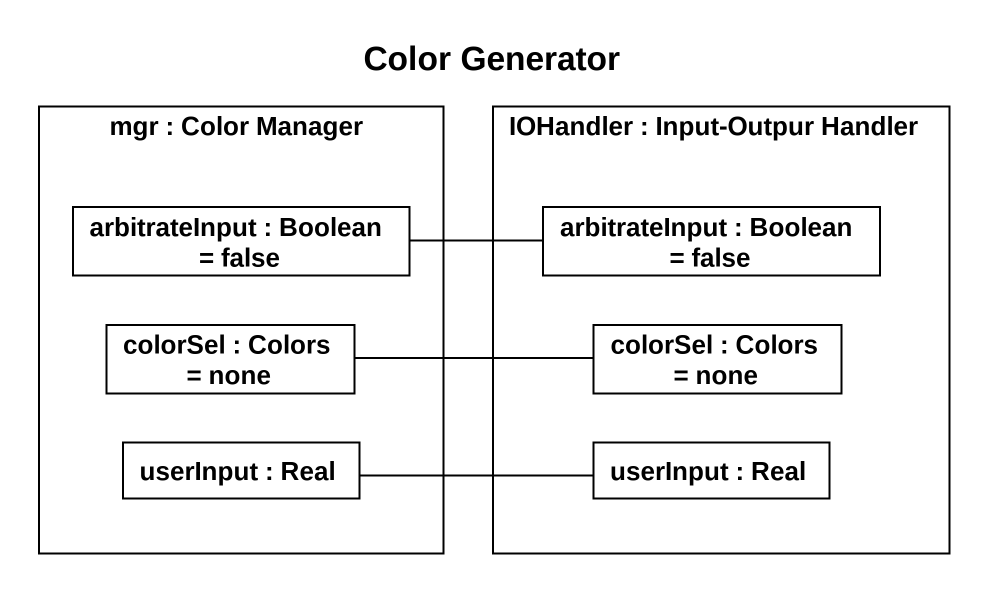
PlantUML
@startuml
title Color Generator
rectangle "mgr : Color Manager" as mgr {
  rectangle "arbitrateInput : Boolean = false" as arbitrateInput
  rectangle "colorSel : Colors = none" as colorSel
  rectangle "userInput : Real" as userInput
}
rectangle "IOHandler : Input-Outpur Handler" as IOHandler {
  rectangle "arbitrateInput : Boolean = false" as arbitrateInput_2
  rectangle "colorSel : Colors = none" as colorSel_2
  rectangle "userInput : Real" as userInput_2
}
arbitrateInput -right- arbitrateInput_2
colorSel -right- colorSel_2
userInput -right- userInput_2
@enduml
